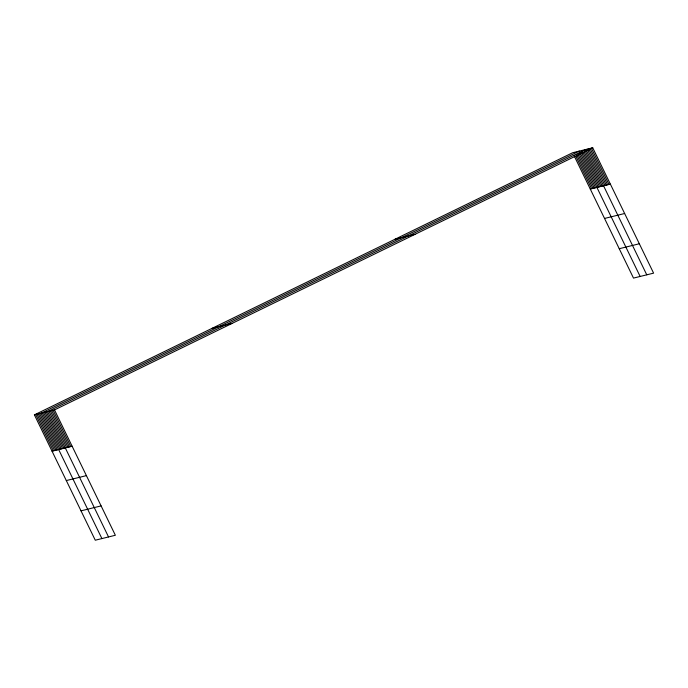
<?xml version="1.0" encoding="UTF-8"?>
<svg xmlns="http://www.w3.org/2000/svg" width="688" height="688" viewBox="0 0 688 688"><rect width="100%" height="100%" fill="white"/><g stroke="black" fill="none" stroke-linecap="round" stroke-linejoin="round"><path stroke-width="1.03" d="M34.4 414.855L54.498 409.91L115.36 535.264L95.271 540.209L34.4 414.855L572.64 152.736L592.729 147.791L653.6 273.145L633.502 278.09L574.033 155.6M585.901 149.468L47.661 411.587L108.532 536.95M54.498 409.91L592.729 147.791M590.278 189.071L610.376 184.126M395.015 239.235L415.113 234.29M604.546 218.449L624.644 213.504M212.016 328.357L232.114 323.412M619.243 248.712L639.333 243.767M52.047 451.199L72.137 446.254M66.306 480.568L86.404 475.623M81.003 510.84L101.102 505.895M591.362 148.126L609.009 184.461M589.994 148.462L607.642 184.805M588.627 148.797L606.274 185.141M587.268 149.133L604.907 185.476M586.365 150.423L646.772 274.83M584.576 149.795L602.215 186.138M584.172 152.039L600.891 186.465M581.919 150.448L599.566 186.792M581.523 152.684L598.242 187.119M640.141 276.456L579.27 151.102L41.031 413.221L101.901 538.584M578.866 153.338L595.584 187.772M578.006 154.628L594.26 188.099M576.682 154.946L592.936 188.426M575.822 156.236L591.611 188.744M53.131 410.246L70.778 446.589M51.763 410.581L69.411 446.925M50.396 410.917L68.043 447.26M49.029 411.252L66.676 447.596M46.337 411.914L63.984 448.258M45.012 412.241L62.66 448.585M43.679 412.568L61.327 448.911M42.355 412.895L60.002 449.238M39.706 413.548L57.353 449.892M38.382 413.875L56.029 450.219M37.049 414.202L54.696 450.545M35.724 414.529L53.372 450.872"/></g></svg>
